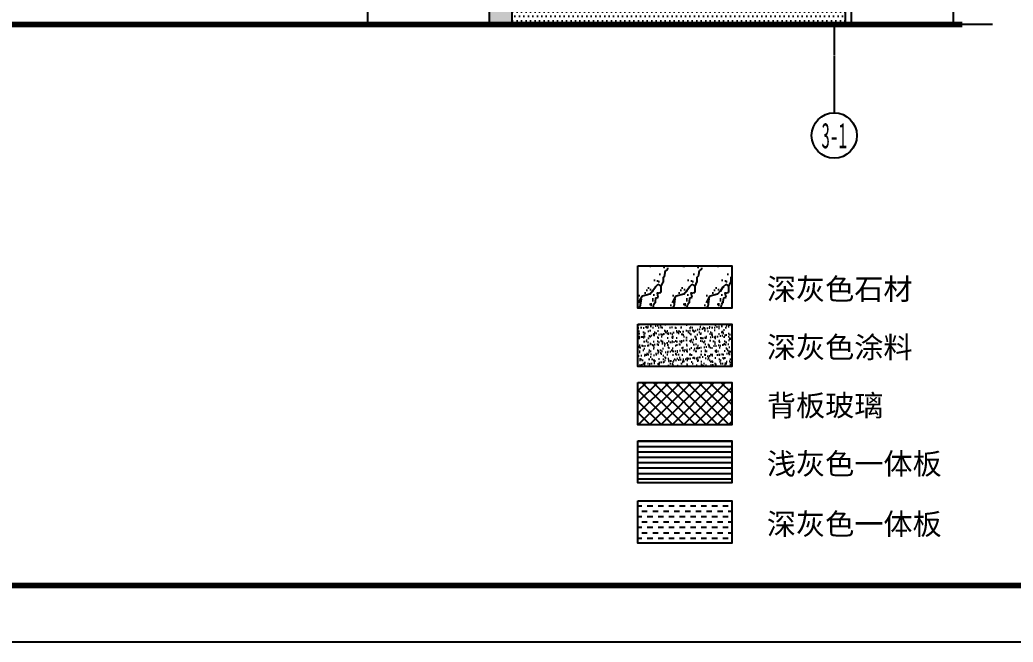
# Model space of a CAD drawing. Extents: x 646072 to 1012572, y -46617 to 16093.
# Drawn here: x 787289 to 804852, y -46567 to -35572 of the extents above; entities that cross this region are included whole.
import ezdxf
from ezdxf.enums import TextEntityAlignment as Align

# ---------------------------------------------------------------- set-up
doc = ezdxf.new("R2010")
doc.units = 0
doc.header["$LTSCALE"] = 1000
doc.header["$MEASUREMENT"] = 0
for name, pattern in [('3#楼-HZS$0$3#楼-HZS$0$__DASH', [0.35, 0.25, -0.1]), ('3#楼-HZS$0$DOTE', [2.42, 2, -0.2, 0.02, -0.2]), ('DASH', [0.35, 0.25, -0.1])]:
    doc.linetypes.add(name, pattern=pattern)
doc.layers.get('Defpoints').update_dxf_attribs({"color": 4, "linetype": 'DASH'})
for name, color, linetype in [('3#楼-HZS$0$3#楼-HZS$0$00-立面米色看线', 31, 'Continuous'), ('3#楼-HZS$0$3#楼-HZS$0$3#-轴号$0$A-ANNO-AXIS-CIRC', 3, 'Continuous'), ('3#楼-HZS$0$3#楼-HZS$0$3#-轴号$0$A-ANNO-AXIS-TEXT', 7, 'Continuous'), ('3#楼-HZS$0$3#楼-HZS$0$A-ANNO-SYMB', 3, 'Continuous'), ('3#楼-HZS$0$3#楼-HZS$0$A-LINE-浅灰色铝板幕墙-填充', 115, 'Continuous'), ('3#楼-HZS$0$3#楼-HZS$0$A-ROOF', 241, 'Continuous'), ('3#楼-HZS$0$3#楼-HZS$0$DOTE', 1, '3#楼-HZS$0$DOTE'), ('3#楼-HZS$0$3#楼-HZS$0$填充-浅灰色涂料', 115, 'Continuous'), ('3#楼-HZS$0$3#楼-HZS$0$填充-浅黄色铝板', 30, 'Continuous'), ('3#楼-HZS$0$3#楼-HZS$0$填充-深灰色涂料', 11, 'Continuous'), ('3#楼-HZS$0$3#楼-HZS$0$填充-真石漆', 145, 'Continuous'), ('3#楼-HZS$0$3#楼-HZS$0$填充-背板玻璃', 151, 'Continuous'), ('3#楼-HZS$0$3#楼-HZS$0$深灰色涂料', 151, 'Continuous'), ('3#楼-HZS$0$3#楼-HZS$0$轮廓', 255, 'Continuous'), ('A1-无手签$0$A-ANNO-TTLB', 7, 'Continuous'), ('AXIS_TEXT', 7, 'Continuous')]:
    doc.layers.add(name, color=color, linetype=linetype)
doc.styles.add('3#楼-HZS$0$3#楼-HZS$0$3#-轴号$0$_TCH_AXIS', font='')
doc.styles.add('3#楼-HZS$0$3#楼-HZS$0$Standard', font='')
doc.styles.add('3#楼-HZS$0$3#楼-HZS$0$黑体', font='')
doc.styles.add('COMPLEX', font='COMPLEX')
doc.styles.get('3#楼-HZS$0$3#楼-HZS$0$3#-轴号$0$_TCH_AXIS').set_extended_font_data('SimSun')
doc.styles.get('3#楼-HZS$0$3#楼-HZS$0$Standard').set_extended_font_data('SimSun')
doc.styles.get('3#楼-HZS$0$3#楼-HZS$0$黑体').set_extended_font_data('SimSun')

# ---------------------------------------------------------------- blocks, each defined once
blk = doc.blocks.new('3#楼-HZS$0$3#楼-HZS$0$df+90jf4g+k97')
at = {"layer": '3#楼-HZS$0$3#楼-HZS$0$A-ROOF'}
for p, q in [((718175, -39470), (720079, -39470)), ((718175, -39470), (718175, -39570)), ((718175, -39570), (720029, -39570)), ((718475, -39570), (718475, -42070)), ((720275, -39620), (720275, -42070)), ((717778, -42070), (720751, -42070))]:
    blk.add_line(p, q, dxfattribs=at)
blk = doc.blocks.new('3#楼-HZS$0$3#楼-HZS$0$D+F904HK9H')
at = {"layer": '3#楼-HZS$0$3#楼-HZS$0$轮廓', "const_width": 30, "elevation": 0}
blk.add_lwpolyline([(826604, -35553), (826604, -38003)], dxfattribs=at)
blk = doc.blocks.new('3#楼-HZS$0$3#楼-HZS$0$as+dg04d+s0hj')
for points in [[(27825, -89693), (27824, -89863), (27574, -89863), (27574, -89913), (27624, -89913), (27624, -90363), (33524, -90363), (33524, -89913), (33574, -89913), (33574, -89863), (33525, -89863), (33525, -89693)], [(34624, -89863), (33925, -89863), (33874, -89863), (33874, -89913), (33924, -89913), (33924, -90363), (36075, -90363), (36075, -89863)]]:
    blk.add_wipeout(points).translate(0, 0, 0)
at = {"layer": '3#楼-HZS$0$3#楼-HZS$0$00-立面米色看线'}
for points in [[(33874, -89913), (36074, -89913), (36074, -89863), (33874, -89863)], [(36074, -90363), (36074, -89913), (33924, -89913), (33924, -90363)]]:
    blk.add_lwpolyline(points, close=True, dxfattribs=at)
blk.add_wipeout([(27825, -89693), (27825, -89863), (33525, -89863), (33525, -89693)]).translate(0, 0, 0)
at = {"layer": '3#楼-HZS$0$3#楼-HZS$0$00-立面米色看线', "color": 4, "elevation": 0}
blk.add_lwpolyline([(27825, -89693), (33524, -89693), (33524, -89863), (27825, -89863)], close=True, dxfattribs=at)
for points in [[(28890, -89693), (28890, -89863)], [(29790, -89693), (29790, -89863)], [(30690, -89693), (30690, -89863)], [(31590, -89693), (31590, -89863)], [(32490, -89693), (32490, -89863)]]:
    blk.add_lwpolyline(points, dxfattribs=at)
at = {"layer": '3#楼-HZS$0$3#楼-HZS$0$00-立面米色看线', "elevation": 0}
for points in [[(27574, -89913), (33574, -89913), (33574, -89863), (27574, -89863)], [(27624, -90363), (27624, -89913), (33524, -89913), (33524, -90363)]]:
    blk.add_lwpolyline(points, close=True, dxfattribs=at)
blk = doc.blocks.new('3#楼-HZS$0$3#楼-HZS$0$+d9f0j4+9gf7k0')
at = {"layer": '3#楼-HZS$0$3#楼-HZS$0$A-LINE-浅灰色铝板幕墙-填充'}
h = blk.add_hatch(dxfattribs=at)
h.set_pattern_fill('DOTS', color=256, scale=50)
h.set_pattern_definition([(0, (14714.645, 74424.985), (39.6875, 79.375), [0, -79.375])])
h.paths.add_polyline_path([(848719, 36472), (842819, 36472), (842819, 36872), (848719, 36872)])
at = {"layer": '3#楼-HZS$0$3#楼-HZS$0$填充-浅黄色铝板'}
h = blk.add_hatch(dxfattribs=at)
h.set_pattern_fill('CROSS', color=256, scale=50)
h.set_pattern_definition([(0, (247800.04, -92311.286), (79.375, 79.375), [39.6875, -119.0625]), (90, (247819.88, -92331.13), (-79.375, 79.375), [39.6875, -119.0625])])
h.paths.add_polyline_path([(842819, 64222), (842419, 64222), (842419, 36472), (842819, 36472)])
blk = doc.blocks.new('_AXISO')
blk.add_circle((0, 0), 0.5)
at = {"layer": 'AXIS_TEXT', "style": 'COMPLEX', "width": 1.041667}
blk.add_attdef('A', text='', height=0.56, dxfattribs=at).set_placement((-0.25, -0.28), (0.25, -0.28), align=Align.FIT)

msp = doc.modelspace()

# ---------------------------------------------------------------- hatches: boundary and pattern name
at = {"layer": '3#楼-HZS$0$3#楼-HZS$0$填充-浅灰色涂料'}
h = msp.add_hatch(dxfattribs=at)
h.set_pattern_fill('LINE', color=256, scale=100)
h.set_pattern_definition([(0, (262126.23, -129119.76), (0, 95.25), [])])
h.paths.add_polyline_path([(798218.9, -43008), (799877.9, -43008), (799877.9, -43754.8), (798218.9, -43754.8)])
at = {"layer": '3#楼-HZS$0$3#楼-HZS$0$填充-深灰色涂料'}
h = msp.add_hatch(dxfattribs=at)
h.set_pattern_fill('DASH', color=11, scale=100)
h.set_pattern_definition([(0, (262126.23, -129119.76), (95.25, 95.25), [95.25, -95.25])])
h.paths.add_polyline_path([(798218.9, -44072.8), (799877.9, -44072.8), (799877.9, -44819.7), (798218.9, -44819.7)])
at = {"layer": '3#楼-HZS$0$3#楼-HZS$0$填充-真石漆'}
h = msp.add_hatch(dxfattribs=at)
h.set_pattern_fill('大理石', color=256, scale=200)
h.set_pattern_definition([(41.98721, (703926.14, 124823.05), (1199.99998, 900.00002), [19.2195, -4016.8677]), (68.19859, (703640.43, 124793.05), (600, 1800), [69.2378, -4777.4105]), (60.945396, (703626.14, 124758.76), (599.99996, 900.000026), [29.416, -6147.9618]), (90, (703640.4, 124784.5), (600, -4e-14), [8.5714, -891.4285]), (71.56505, (703920.43, 124805.9), (1e-06, 900), [18.0702, -1879.2964]), (171.469234, (703920.43, 124805.905), (-600, 6e-06), [28.891, -6038.2332]), (79.2157, (703880.43, 124750.19), (600.000003, 3600), [61.0787, -6352.1886]), (62.132996, (703428.998, 125024.476), (2399.9999708, 4500.0000176), [140.5891, -29383.1298]), (0, (703437.6, 125156.4), (0, 900), [0, -600]), (64.983107, (703826.14, 125320.19), (1200.000003, 2699.999998), [94.5883, -9837.1788]), (81.43911, (704057.569, 124964.476), (1199.999998, 8099.999949), [134.354, -28080.0036]), (82.874984, (703726.14, 125045.905), (599.999964, 4500.0000045), [69.105, -14442.9588]), (76.75948, (703666.14, 124857.333), (600.000006, 2699.999998), [149.6936, -15568.1304]), (0, (703572.6, 124857.8), (0, 900), [0, -600]), (0, (703582.25, 124848.1), (0, 900), [0, -600]), (0, (703649.7, 124896.3), (0, 900), [0, -600]), (0, (703630.45, 125002.3), (0, 900), [0, -600]), (59.036243, (703700.426, 125003.05), (599.999952, 900.000026), [49.9796, -10445.7336]), (0, (703726.1, 125044.2), (0, 900), [0, -600]), (0, (703649.7, 125011.9), (0, 900), [0, -600]), (0, (703678.65, 125069.7), (0, 900), [0, -600]), (0, (703649.7, 124983), (0, 900), [0, -600]), (50.19443, (703997.57, 124921.62), (600, 900), [22.315, -4663.8348]), (90, (703997.57, 124895.9), (600, -4e-14), [25.7143, -874.2857]), (43.66778, (703966.14, 124865.905), (1800.000001, 1799.999996), [43.4483, -9080.6952]), (90, (703966.14, 124857.33), (600, -4e-14), [8.5714, -891.4285]), (39.80557, (703940.426, 124835.905), (1199.99997, 900.000035), [33.4725, -6995.7522]), (0, (703852.2, 124896.3), (0, 900), [0, -600]), (0, (703998.9, 124923.5), (0, 900), [0, -600]), (0, (703998.9, 124923.5), (0, 900), [0, -600]), (29.357753, (704011.85, 124938.76), (1799.999996, 900.000005), [52.4502, -5454.8177]), (0, (703996.8, 124983), (0, 900), [0, -600]), (146.30993, (703826.14, 125320.19), (-1200.000007, 899.999984), [61.8094, -6428.1828]), (8.130102, (703760.426, 125200.19), (5999.999958, 899.999995), [60.6091, -12667.3128]), (47.862405, (703626.14, 125183.048), (2400.000001, 2699.9999975), [80.9132, -16910.8494]), (14.620874, (703494.71, 125148.76), (3599.99999, 900.0000375), [135.827, -14126.01]), (0, (703543.7, 125204.6), (0, 900), [0, -600]), (18.43495, (703734.71, 125114.48), (2400, 899.999997), [27.1052, -5664.9945]), (16.69924, (703760.43, 125123.05), (599.99999, 5e-05), [14.9147, -3117.1772]), (101.093723, (703774.712, 125127.333), (-1200.0000105, 6299.999941), [74.2445, -15517.0992]), (0, (703697.9, 125166.1), (0, 900), [0, -600]), (0, (703760.1, 125201.9), (0, 900), [0, -600]), (0, (703678.65, 125098.6), (0, 900), [0, -600]), (0, (703601.5, 125291.3), (0, 900), [0, -600]), (0, (703572.6, 125252.8), (0, 900), [0, -600]), (44.144903, (703726.14, 125307.333), (1800.000003, 1800), [67.6878, -14146.7412]), (54.582945, (703680.426, 125243.048), (600.0000017, 899.9999965), [78.8825, -16486.4424]), (0, (703726.95, 125307.9), (0, 900), [0, -600]), (0, (703640.1, 125262.4), (0, 900), [0, -600]), (0, (703726.95, 125307.9), (0, 900), [0, -600]), (0, (703680.5, 125241.65), (0, 900), [0, -600]), (75.06858, (703820.43, 125208.76), (600, 2700), [22.1774, -4635.075]), (90, (703826.14, 125230.2), (600, -4e-14), [90, -810]), (50.19443, (703931.85, 125607.33), (600, 900), [22.315, -4663.8348]), (0, (703765.4, 125416.6), (0, 900), [0, -600]), (0, (703784.7, 125406.9), (0, 900), [0, -600]), (0, (703707.6, 125426.2), (0, 900), [0, -600]), (0, (703804, 125532.2), (0, 900), [0, -600]), (53.130102, (703866.14, 125478.76), (600, 900), [42.8571, -8957.1426]), (90, (703866.14, 125405.9), (600, -4e-14), [72.8571, -827.1428]), (0, (703866.2, 125407.35), (0, 900), [0, -600]), (23.19859, (703911.85, 125598.76), (1800, 900), [21.7594, -4547.7045]), (66.03751, (703906.14, 125585.9), (600, 1800), [14.0698, -2940.5875]), (66.03751, (703900.43, 125573.05), (600, 1800), [14.0698, -2940.5875]), (81.869898, (703891.855, 125513.048), (600.000003, 4500), [60.6091, -12667.3128]), (90, (703946.14, 125624.5), (600, -4e-14), [21.4286, -878.5714]), (0, (703880.2, 125654.5), (0, 900), [0, -600])])
h.paths.add_polyline_path([(798218.9, -39920.4), (799877.9, -39920.4), (799877.9, -40667.2), (798218.9, -40667.2)])
at = {"layer": '3#楼-HZS$0$3#楼-HZS$0$填充-背板玻璃'}
h = msp.add_hatch(dxfattribs=at)
h.set_pattern_fill('多孔材料', color=256, scale=50)
h.set_pattern_definition([(45, (262226.23, -129119.76), (-100.0001, 100.0001), []), (135, (262226.23, -129119.76), (-100.0001, -100.0001), [])])
h.paths.add_polyline_path([(798218.9, -41978.8), (799877.9, -41978.8), (799877.9, -42725.6), (798218.9, -42725.6)])
at = {"layer": '3#楼-HZS$0$3#楼-HZS$0$深灰色涂料'}
h = msp.add_hatch(dxfattribs=at)
h.set_pattern_fill('AR-SAND', color=256, scale=50)
h.set_pattern_definition([(37.5, (504450.2, 123684.16), (-4.000078, 122.35331), [0, -96.52, 0, -107.95, 0, -103.1875]), (7.5, (504450.2, 123684.16), (112.38082, 179.206275), [0, -52.07, 0, -86.995, 0, -33.3375]), (327.5, (504372.1, 123684.16), (197.748093, 0.359296), [0, -31.75, 0, -114.3, 0, -149.225]), (317.5, (504372.1, 123684.16), (190.88911, 55.73233), [0, -15.875, 0, -74.93, 0, -85.725])])
h.paths.add_polyline_path([(798218.9, -40949.6), (799877.9, -40949.6), (799877.9, -41696.4), (798218.9, -41696.4)])

# ---------------------------------------------------------------- linework, layer by layer
at = {"layer": '3#楼-HZS$0$3#楼-HZS$0$3#-轴号$0$A-ANNO-AXIS-CIRC'}
msp.add_line((801688.7, -36215.3), (801688.7, -37215.3), dxfattribs=at)
at = {"layer": '3#楼-HZS$0$3#楼-HZS$0$DOTE', "linetype": '3#楼-HZS$0$3#楼-HZS$0$__DASH', "ltscale": 2}
msp.add_line((801688.7, -2101.8), (801688.7, -37215.3), dxfattribs=at)
at = {"layer": '3#楼-HZS$0$3#楼-HZS$0$填充-浅灰色涂料', "color": 115}
msp.add_lwpolyline([(798218.9, -43008), (799877.9, -43008), (799877.9, -43754.8), (798218.9, -43754.8)], close=True, dxfattribs=at)
at = {"layer": '3#楼-HZS$0$3#楼-HZS$0$填充-深灰色涂料', "color": 11}
msp.add_lwpolyline([(798218.9, -44072.8), (799877.9, -44072.8), (799877.9, -44819.7), (798218.9, -44819.7)], close=True, dxfattribs=at)
at = {"layer": '3#楼-HZS$0$3#楼-HZS$0$填充-背板玻璃', "color": 151}
for points in [[(798218.9, -39920.4), (799877.9, -39920.4), (799877.9, -40667.2), (798218.9, -40667.2)], [(798218.9, -40949.6), (799877.9, -40949.6), (799877.9, -41696.4), (798218.9, -41696.4)], [(798218.9, -41978.8), (799877.9, -41978.8), (799877.9, -42725.6), (798218.9, -42725.6)]]:
    msp.add_lwpolyline(points, close=True, dxfattribs=at)
at = {"layer": 'Defpoints'}
msp.add_lwpolyline([(816822, 11833.5), (742722, 11833.5), (742722, -45566.5), (816822, -45566.5)], close=True, dxfattribs=at)

# ---------------------------------------------------------------- block references
msp.add_blockref('3#楼-HZS$0$3#楼-HZS$0$D+F904HK9H', (-24615.2, 2351.2, 0))
at = {"xscale": -1}
msp.add_blockref('3#楼-HZS$0$3#楼-HZS$0$df+90jf4g+k97', (1522263.9, 6418.7), dxfattribs=at)
at = {"layer": '3#楼-HZS$0$3#楼-HZS$0$3#-轴号$0$A-ANNO-AXIS-CIRC'}
ref = msp.add_blockref('_AXISO', (801688.7, -37615.3), dxfattribs=dict(at, xscale=800, yscale=800, zscale=800))
ref.add_attrib('A', '3-1', dxfattribs={"layer": '3#楼-HZS$0$3#楼-HZS$0$3#-轴号$0$A-ANNO-AXIS-TEXT', "height": 452.55, "style": '3#楼-HZS$0$3#楼-HZS$0$3#-轴号$0$_TCH_AXIS', "width": 0.466146}).set_placement((801462.5, -37841.6), (801915, -37841.6), align=Align.FIT)

# ---------------------------------------------------------------- texts
for s, style, p in [('深灰色石材', '3#楼-HZS$0$3#楼-HZS$0$Standard', (800498.1, -40516)), ('深灰色涂料', '3#楼-HZS$0$3#楼-HZS$0$Standard', (800498.1, -41545.2)), ('背板玻璃', '3#楼-HZS$0$3#楼-HZS$0$黑体', (800498.1, -42574.4)), ('浅灰色一体板', '3#楼-HZS$0$3#楼-HZS$0$Standard', (800498.1, -43603.6)), ('深灰色一体板', '3#楼-HZS$0$3#楼-HZS$0$Standard', (800498.1, -44668.4))]:
    msp.add_text(s, height=377.64, dxfattribs=dict(style=style)).set_placement(p)

# ---------------------------------------------------------------- next in the draw order: block references
at = {"layer": '3#楼-HZS$0$3#楼-HZS$0$A-ANNO-SYMB', "xscale": -1}
msp.add_blockref('3#楼-HZS$0$3#楼-HZS$0$as+dg04d+s0hj', (829513.1, 54710.9, 0), dxfattribs=at)

# ---------------------------------------------------------------- next in the draw order: linework, layer by layer
at = {"const_width": 100, "elevation": 0}
msp.add_lwpolyline([(754549.3, -35651.8), (803954.3, -35651.8)], dxfattribs=at)
at = {"layer": 'A1-无手签$0$A-ANNO-TTLB'}
msp.add_lwpolyline([(740222, -46566.5), (740222, 12833.5), (824322, 12833.5), (824322, -46566.5)], close=True, dxfattribs=at)
at = {"layer": 'A1-无手签$0$A-ANNO-TTLB', "const_width": 100}
msp.add_lwpolyline([(742722, -45566.5), (823322, -45566.5), (823322, 11833.5), (742722, 11833.5)], close=True, dxfattribs=at)

# ---------------------------------------------------------------- next in the draw order: block references
msp.add_blockref('3#楼-HZS$0$3#楼-HZS$0$+d9f0j4+9gf7k0', (-46829.8, -72073.8, 0))

doc.saveas('drawing.dxf')
